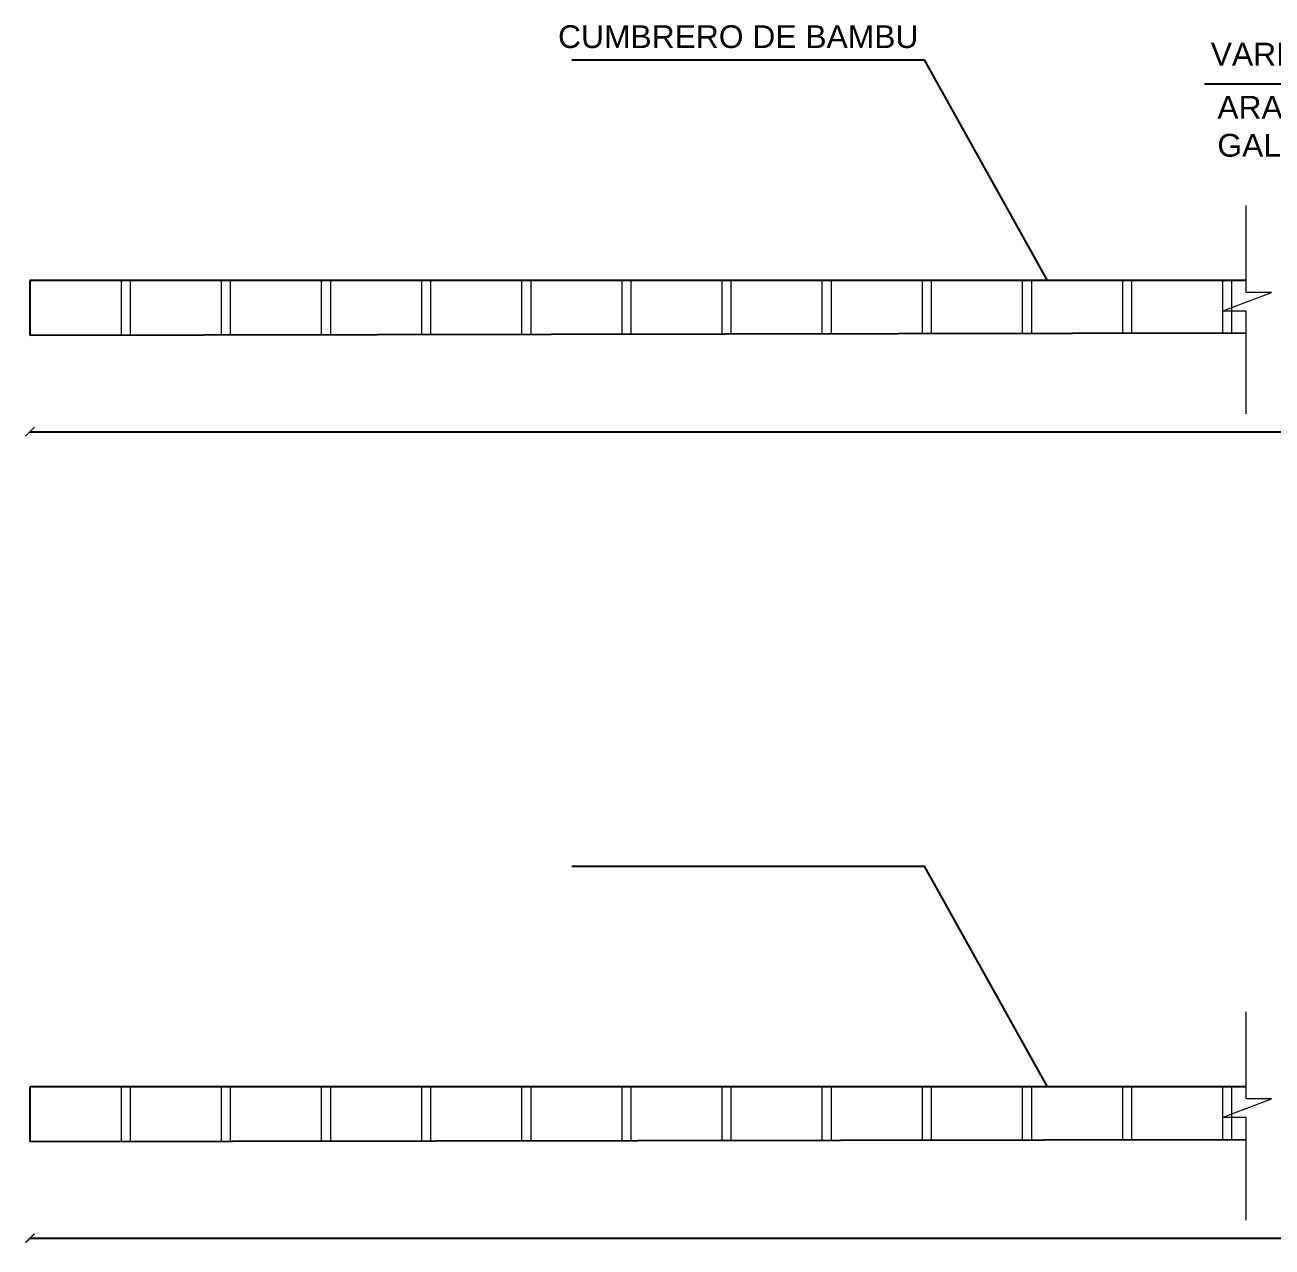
# Model space of a CAD drawing. Header units: metres. Extents: x 67481.1 to 67496.5, y -75342.6 to -75315.3.
# Drawn here: x 67488.194 to 67490.934, y -75342.437 to -75339.751 of the extents above; entities that cross this region are included whole.
import ezdxf

# ---------------------------------------------------------------- set-up
doc = ezdxf.new("R2010")
doc.units = ezdxf.units.M
doc.header["$MEASUREMENT"] = 0
doc.layers.add('ACOTACIONES', color=7, linetype='Continuous', lineweight=9)
doc.layers.add('Piso', color=251, linetype='Continuous', lineweight=5)
for name, color, linetype in [('FinaHatch', 252, 'Continuous'), ('Perfil1', 80, 'Continuous'), ('Texto', 153, 'Continuous')]:
    doc.layers.add(name, color=color, linetype=linetype)
doc.styles.add('ROMANS', font='romans.shx')
doc.styles.add('Tlapala', font='Arial.ttf')
doc.dimstyles.new('Escala 1_100', dxfattribs={"dimtxt": 0.05, "dimasz": 0.02, "dimexe": 0.18, "dimexo": 0.0625, "dimgap": 0.03, "dimtad": 0, "dimzin": 4, "dimtxsty": 'ROMANS', "dimblk": 'ARCHTICK', "dimblk1": 'ARCHTICK', "dimblk2": 'ARCHTICK', "dimcen": 0.09, "dimse1": 1, "dimse2": 1, "dimclrd": 252, "dimclre": 252, "dimclrt": 150, "dimaunit": 1, "dimazin": 1, "dimtfac": 1, "dimtofl": 0, "dimtmove": 0, "dimatfit": 3, "dimldrblk": 'ARCHTICK', "dimfxl": 0.2, "dimfxlon": 1, "dimtolj": 1, "dimtzin": 0, "dimarcsym": 0})

# ---------------------------------------------------------------- blocks, each defined once
blk = doc.blocks.new('_ArchTick')
at = {"color": 0, "linetype": 'ByBlock', "const_width": 0.15}
blk.add_lwpolyline([(-0.5, -0.5), (0.5, 0.5)], dxfattribs=at)
blk = doc.blocks.new('*D768')
at = {"layer": 'ACOTACIONES', "color": 252, "lineweight": -2, "transparency": 16777216}
for p, q in [((67488.2049, -75342.4172), (67492.2751, -75342.4172)), ((67496.4538, -75342.4172), (67492.3837, -75342.4172))]:
    blk.add_line(p, q, dxfattribs=at)
at = {"layer": 'Defpoints', "color": 0, "transparency": 16777216}
for p in [(67488.2049, -75342.2048), (67496.4538, -75342.2048), (67496.4538, -75342.4172)]:
    blk.add_point(p, dxfattribs=at)
at = {"layer": 'ACOTACIONES', "color": 252, "lineweight": -2, "transparency": 16777216, "xscale": 0.02, "yscale": 0.02, "zscale": 0.02, "rotation": 180}
blk.add_blockref('_ArchTick', (67488.2049, -75342.4172), dxfattribs=at)
at = {"layer": 'ACOTACIONES', "color": 252, "lineweight": -2, "transparency": 16777216, "xscale": 0.02, "yscale": 0.02, "zscale": 0.02}
blk.add_blockref('_ArchTick', (67496.4538, -75342.4172), dxfattribs=at)
at = {"layer": 'ACOTACIONES', "color": 150, "transparency": 16777216, "insert": (67492.3294, -75342.4172), "char_height": 0.03, "attachment_point": 5, "style": 'ROMANS'}
blk.add_mtext('\\A1;25', dxfattribs=at)
blk = doc.blocks.new('*D773')
at = {"layer": 'ACOTACIONES', "color": 252, "lineweight": -2, "transparency": 16777216}
for p, q in [((67488.2049, -75340.6448), (67492.2589, -75340.6448)), ((67496.4538, -75340.6448), (67492.3998, -75340.6448))]:
    blk.add_line(p, q, dxfattribs=at)
at = {"layer": 'Defpoints', "color": 0, "transparency": 16777216}
for p in [(67488.2049, -75340.4324), (67496.4538, -75340.4324), (67496.4538, -75340.6448)]:
    blk.add_point(p, dxfattribs=at)
at = {"layer": 'ACOTACIONES', "color": 252, "lineweight": -2, "transparency": 16777216, "xscale": 0.02, "yscale": 0.02, "zscale": 0.02, "rotation": 180}
blk.add_blockref('_ArchTick', (67488.2049, -75340.6448), dxfattribs=at)
at = {"layer": 'ACOTACIONES', "color": 252, "lineweight": -2, "transparency": 16777216, "xscale": 0.02, "yscale": 0.02, "zscale": 0.02}
blk.add_blockref('_ArchTick', (67496.4538, -75340.6448), dxfattribs=at)
at = {"layer": 'ACOTACIONES', "color": 150, "transparency": 16777216, "insert": (67492.3294, -75340.6448), "char_height": 0.05, "attachment_point": 5, "style": 'ROMANS'}
blk.add_mtext('\\A1;25', dxfattribs=at)

msp = doc.modelspace()

# ---------------------------------------------------------------- linework, layer by layer
at = {"layer": 'FinaHatch'}
for p, q in [((67489.3955, -75339.8272), (67490.1698, -75339.8272)), ((67490.44, -75340.3124), (67490.1698, -75339.8272)), ((67490.7853, -75339.8802), (67491.6094, -75339.8802)), ((67489.3955, -75341.5995), (67490.1698, -75341.5995)), ((67490.44, -75342.0848), (67490.1698, -75341.5995))]:
    msp.add_line(p, q, dxfattribs=at)
at = {"layer": 'Perfil1'}
for p, q in [((67490.8769, -75340.3124), (67488.2049, -75340.3124)), ((67488.2049, -75340.3124), (67488.2049, -75340.4324)), ((67488.2049, -75340.4324), (67490.8771, -75340.4277)), ((67490.8769, -75342.0848), (67488.2049, -75342.0848)), ((67488.2049, -75342.0848), (67488.2049, -75342.2048)), ((67488.2049, -75342.2048), (67490.8771, -75342.2001))]:
    msp.add_line(p, q, dxfattribs=at)
at = {"layer": 'Piso', "lineweight": 0}
for p, q in [((67488.4049, -75340.3124), (67488.4049, -75340.4324)), ((67488.4249, -75340.3124), (67488.4249, -75340.4324)), ((67488.6249, -75340.3124), (67488.6249, -75340.4324)), ((67488.6449, -75340.3124), (67488.6449, -75340.4324)), ((67488.8449, -75340.3124), (67488.8449, -75340.4324)), ((67488.8649, -75340.3124), (67488.8649, -75340.4324)), ((67489.0649, -75340.3124), (67489.0649, -75340.4309)), ((67489.0849, -75340.3124), (67489.0849, -75340.4309)), ((67489.2849, -75340.3124), (67489.2849, -75340.4305)), ((67489.3049, -75340.3124), (67489.3049, -75340.4305)), ((67489.5049, -75340.3124), (67489.5049, -75340.4301)), ((67489.5249, -75340.3124), (67489.5249, -75340.4301)), ((67489.7249, -75340.3124), (67489.7249, -75340.4298)), ((67489.7449, -75340.3124), (67489.7449, -75340.4297)), ((67489.9449, -75340.3124), (67489.9449, -75340.4294)), ((67489.9649, -75340.3124), (67489.9649, -75340.4293)), ((67490.1649, -75340.3124), (67490.1649, -75340.429)), ((67490.1849, -75340.3124), (67490.1849, -75340.429)), ((67490.3849, -75340.3124), (67490.3849, -75340.4286)), ((67490.4049, -75340.3124), (67490.4049, -75340.4286)), ((67490.6049, -75340.3124), (67490.6049, -75340.4282)), ((67490.6249, -75340.3124), (67490.6249, -75340.4282)), ((67490.8249, -75340.3124), (67490.8249, -75340.4278)), ((67490.8449, -75340.3124), (67490.8449, -75340.4278)), ((67488.4049, -75342.0848), (67488.4049, -75342.2048)), ((67488.4249, -75342.0848), (67488.4249, -75342.2048)), ((67488.6249, -75342.0848), (67488.6249, -75342.2048)), ((67488.6449, -75342.0848), (67488.6449, -75342.2048)), ((67488.8449, -75342.0848), (67488.8449, -75342.2048)), ((67488.8649, -75342.0848), (67488.8649, -75342.2048)), ((67489.0649, -75342.0848), (67489.0649, -75342.2033)), ((67489.0849, -75342.0848), (67489.0849, -75342.2033)), ((67489.2849, -75342.0848), (67489.2849, -75342.2029)), ((67489.3049, -75342.0848), (67489.3049, -75342.2029)), ((67489.5049, -75342.0848), (67489.5049, -75342.2025)), ((67489.5249, -75342.0848), (67489.5249, -75342.2025)), ((67489.7249, -75342.0848), (67489.7249, -75342.2021)), ((67489.7449, -75342.0848), (67489.7449, -75342.2021)), ((67489.9449, -75342.0848), (67489.9449, -75342.2017)), ((67489.9649, -75342.0848), (67489.9649, -75342.2017)), ((67490.1649, -75342.0848), (67490.1649, -75342.2014)), ((67490.1849, -75342.0848), (67490.1849, -75342.2013)), ((67490.3849, -75342.0848), (67490.3849, -75342.201)), ((67490.4049, -75342.0848), (67490.4049, -75342.2009)), ((67490.6049, -75342.0848), (67490.6049, -75342.2006)), ((67490.6249, -75342.0848), (67490.6249, -75342.2005)), ((67490.8249, -75342.0848), (67490.8249, -75342.2002)), ((67490.8449, -75342.0848), (67490.8449, -75342.2002))]:
    msp.add_line(p, q, dxfattribs=at)
for points in [[(67490.8771, -75340.6052), (67490.8771, -75340.3798), (67490.824, -75340.3798), (67490.9321, -75340.339), (67490.8769, -75340.339), (67490.8769, -75340.1476)], [(67490.8771, -75342.3776), (67490.8771, -75342.1521), (67490.824, -75342.1521), (67490.9321, -75342.1113), (67490.8769, -75342.1113), (67490.8769, -75341.92)]]:
    msp.add_lwpolyline(points, dxfattribs=at)

# ---------------------------------------------------------------- texts
at = {"layer": 'Texto', "char_height": 0.05, "width": 0.873211, "attachment_point": 4, "style": 'Tlapala'}
for s, insert in [('CUMBRERO DE BAMBU', (67489.3651, -75339.7768)), ('VARILLA ROSCADA 3/8', (67490.799, -75339.8153)), ('ARANDELA DE TUERCA GALVANIZADA', (67490.8135, -75339.9739))]:
    msp.add_mtext(s, dxfattribs=dict(at, insert=insert))

# ---------------------------------------------------------------- dimensions: what is measured, and where the dimension line sits
at = {"layer": 'ACOTACIONES'}
dim = msp.add_linear_dim(base=(67496.4538, -75340.6448), p1=(67488.2049, -75340.4324), p2=(67496.4538, -75340.4324), text='25', dimstyle='Escala 1_100', dxfattribs=at)
dim.commit()
dim.dimension.update_dxf_attribs({"geometry": '*D773', "text_midpoint": (67492.3294, -75340.6448)})
dim = msp.add_linear_dim(base=(67496.4538, -75342.4172), p1=(67488.2049, -75342.2048), p2=(67496.4538, -75342.2048), text='25', dimstyle='Escala 1_100', override={"dimtxt": 0.03}, dxfattribs=at)
dim.commit()
dim.dimension.update_dxf_attribs({"geometry": '*D768', "text_midpoint": (67492.3294, -75342.4172)})

doc.saveas('drawing.dxf')
